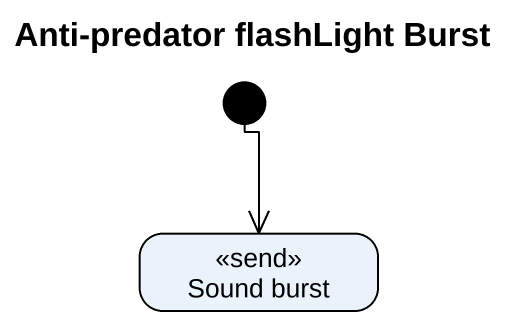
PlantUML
@startuml
title Anti-predator flashLight Burst
hide empty description
state "Sound burst" as Sound_burst <<send>>
[*] --> Sound_burst
@enduml
